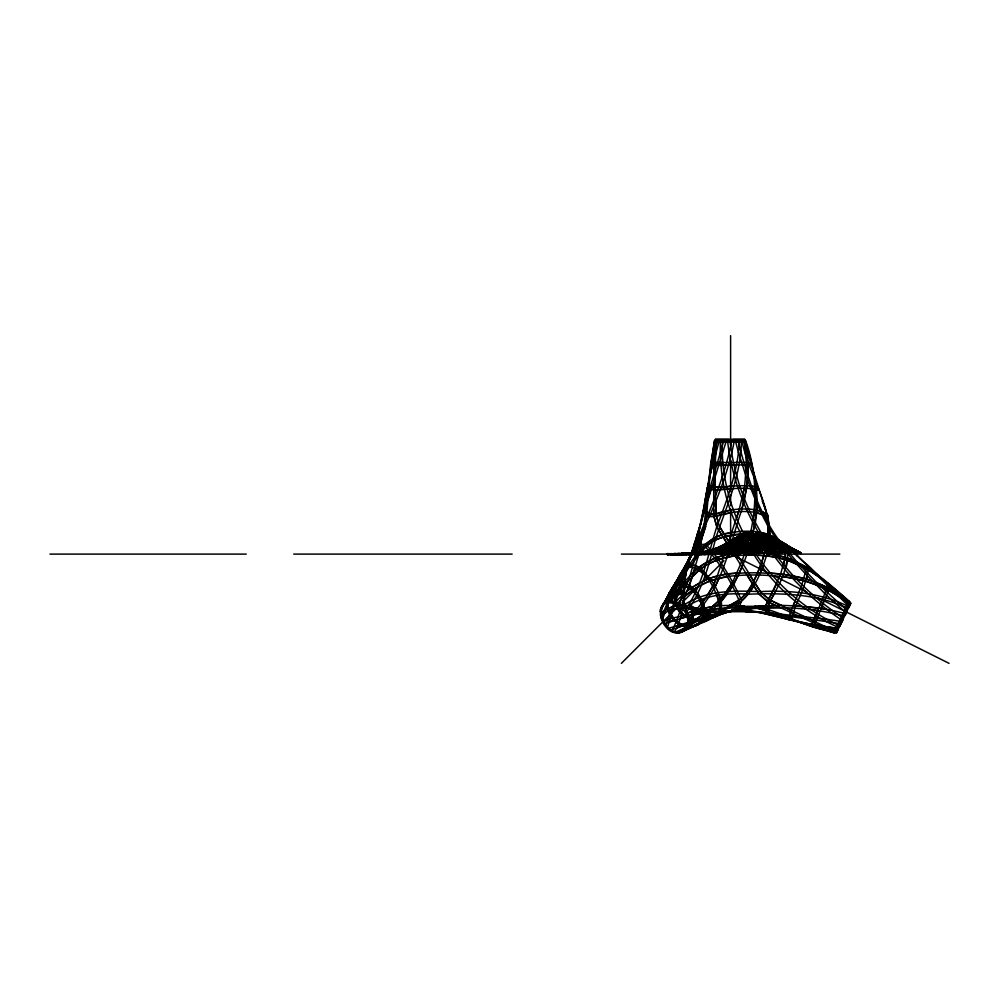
<?xml version="1.0" encoding="UTF-8"?>
<svg xmlns="http://www.w3.org/2000/svg" width="999" height="999" viewBox="0 0 999 999"><rect width="100%" height="100%" fill="white"/><g stroke="black" fill="none" stroke-linecap="round" stroke-linejoin="round"><path stroke-width="1.5" d="M755.344 493.731L755.344 489.36M681.518 586.288L682.13 596.228M700.686 552.522L702.634 551.623L705.644 551.935L708.291 550.412L708.353 551.498L708.291 550.799L708.791 551.798L709.04 551.098L708.753 550.374L706.38 551.923L703.521 551.648M768.081 535.202L767.17 515.172L743.518 440.347L741.907 440.996C749.725 478.996 778.883 515.209 766.645 555.094C761.413 572.265 754.407 589.885 740.546 601.947C726.635 608.478 713.398 616.321 699.712 623.276M756.992 504.545C753.034 552.31 733.878 604.37 687.774 626.298M747.751 475.724L748.139 465.609M684.178 584.415L683.016 595.816M754.894 509.353L755.344 499.55M675.137 583.254L701.61 538.961L705.669 526.323L711.063 463.311M708.079 499.438L708.241 496.665M708.403 493.881L708.741 488.336M746.116 469.33L746.378 465.01M746.465 463.711L744.617 486.638L739.16 509.815M676.71 553.633L673.738 554.545L670.804 553.671L669.392 554.545L668.393 553.671L667.682 554.545L667.232 553.671L667.045 554.545L667.095 553.671L670.928 554.545L674.225 553.671L677.422 554.52L680.706 553.608L684.003 554.408L687.312 553.434L690.609 554.145L693.818 553.071L697.027 553.646C687.262 553.434 677.509 554.932 667.769 553.671L667.694 554.545L667.894 553.671L668.331 554.545L669.28 553.671L670.229 554.545L671.34 553.671L672.901 554.545L674.787 553.671L679.27 554.482L683.291 553.596L687.162 554.37L690.958 553.384L695.366 553.958M667.257 600.474C665.771 610.751 672.115 621.228 681.455 625.499A25.025 20.567 56.4 0 0 696.253 625.499C720.291 609.677 675.923 561.863 667.357 599.025M668.706 608.978C662.3 594.355 679.183 574.038 692.944 588.074C702.272 596.803 711.775 616.133 697.652 624.862A27.085 22.215 55.9 0 1 682.592 624.875L679.27 623.001M691.87 610.352L692.22 606.306L691.408 612.837M746.877 486.014L747.377 480.132M682.841 606.068L684.028 596.59M710.676 463.973L703.908 526.935M674.3 594.43C675.174 584.14 678.571 571.54 688.748 566.92L692.369 566.87M675.361 590.546C676.623 581.006 680.169 569.617 689.51 565.234L694.78 565.172C709.053 573.901 724.637 594.517 720.267 612.05L716.783 615.971L710.888 618.406A44.306 37.75 70 0 1 702.222 619.742M675.024 593.294L675.861 586.401M732.766 550.536L732.979 548.851M788.735 619.567L790.584 612.175M791.27 620.229L795.142 607.38M791.508 618.955L793.144 612.562M766.757 614.173L765.396 606.618L780.406 574.775L785.064 558.141L785.988 544.268L786.038 548.513M788.948 618.406L792.731 606.618L801.36 586.425L807.317 565.172L806.717 567.832M700.786 544.917L701.698 538.473M785.064 558.141L786.038 551.211M768.78 545.666L769.967 537.462M711.051 463.424L714.585 440.397L712.649 452.472M684.265 583.066L686.725 569.118M703.571 509.827L698.713 533.129M707.367 487.35L703.196 510.839M705.431 499.263L712.125 465.484M756.505 611.95L812.749 624.687L837.025 628.284L836.725 630.119L824.712 627.884M682.442 575.899L681.206 583.329L685.014 573.676M710.664 464.073L712.662 452.41M681.543 583.541L685.202 567.794M698.438 532.767L703.209 510.776M703.558 509.877L711.65 463.573M684.24 582.917L686.85 569.18M690.009 618.481L686.026 626.398L679.095 633.116C689.347 629.745 694.642 618.106 694.317 607.867L694.367 611.163M753.571 517.607L754.582 512.125M808.84 569.193L809.29 566.858L803.708 587.487L795.079 607.542M682.729 607.442L680.381 618.244L676.835 627.772L674.5 631.83L671.965 631.231C680.294 613.611 684.927 594.505 692.507 576.473M667.419 553.671L671.415 554.545L675.237 553.646L675.336 554.52L685.888 553.421L690.059 554.395L693.943 553.421L690.047 554.383M696.053 554.333L693.793 553.458L691.733 554.345L686.513 553.508L685.239 554.395L684.178 553.533L683.391 554.408L678.371 553.646L673.913 554.545L669.492 553.671L682.192 554.507L686.088 553.346L689.547 554.108L689.71 553.221L692.981 553.758L696.54 552.709M753.059 531.718C762.112 501.461 754.345 470.154 745.154 440.959L745.566 440.384C761.275 484.24 756.231 532.067 736.338 573.676M746.753 487.475L741.77 509.39M727.921 544.393L725.461 544.979L723.563 548.651L722.389 548.588L721.241 550.124L719.492 549.987L717.757 551.46L713.511 551.061L712.012 552.497M687.449 566.458L701.385 521.728M698.301 556.081L701.635 538.274L698.189 531.406M742.694 495.417L744.305 488.099M709.839 475.724L719.255 440.909L717.557 440.434L711.625 463.711M699.238 551.898L700.474 546.316M785.439 567.507L787.025 560.551M699.662 623.301L682.117 631.83C704.445 611.513 653.658 585.064 661.425 619.33C674.088 649.45 703.308 622.502 680.719 604.108C649.837 587.999 659.952 640.222 683.666 631.168C695.779 624.812 707.642 618.031 719.692 611.563C732.329 603.733 746.952 597.827 752.884 582.917C765.321 558.129 774.849 527.797 762.2 501.173M783.466 565.034L784.752 559.502M764.41 554.008L766.57 544.692M709.889 552.26L707.042 553.184L702.447 552.709L705.943 551.398L708.94 551.56L705.694 551.423L702.871 552.847M741.42 510.776C748.126 488.149 750.311 464.073 744.992 440.909L744.168 440.434L746.465 463.573M701.36 521.815L710.002 488.049L723.913 440.384L726.298 440.959L707.904 500.262M829.857 586.763L830.281 585.089L828.92 589.472M681.206 605.469L678.908 604.233L689.947 576.098L698.626 545.666L699.812 539.972L697.439 533.916M695.878 556.455L699.874 540.172L698.563 536.825M702.796 616.545L702.06 619.343L699.45 622.989L696.253 625.499M701.098 522.752L694.392 545.716M692.969 617.507L693.706 614.735M704.095 617.32L704.882 614.385M743.406 552.597L744.854 551.123L744.605 547.002L742.057 541.97L738.373 538.174M698.301 556.093L689.235 586.338M694.717 542.844L681.743 583.678M718.581 612.562L719.655 608.678M711.201 488.349L694.355 543.956M806.168 580.232L807.442 575.799M734.764 552.984L735.701 553.409L736.45 551.972L737.861 552.21L738.86 550.624L738.873 546.478L734.302 539.448L733.578 538.936L733.94 540.209L731.218 540.621M674.874 603.471L667.594 627.085L665.584 625.474L678.096 591.87M737.212 552.222L738.598 548.788L738.236 546.64L736.325 542.632L732.854 539.448L733.84 545.491L731.817 547.939M720.591 610.826L721.39 608.129M684.989 573.751L687.986 563.673M693.818 572.04L695.129 567.607M675.549 586.038L677.31 580.232M683.304 573.101C686.038 562.674 691.633 552.984 699.962 546.041L704.907 546.316C719.38 562.574 731.418 581.193 739.397 601.498L737.612 606.88L730.756 610.764L723.413 613.386A68.706 57.88 -64.5 0 1 699.387 613.398L692.407 610.801L685.988 606.368L693.83 610.714L700.799 613.061A74.051 61.751 -60.7 0 0 724.537 613.074L731.805 610.739L739.735 606.618L741.458 600.174C732.429 579.944 720.953 560.464 705.719 544.268L699.45 544.542L689.31 558.116L685.626 566.421M741.408 510.839C729.607 544.467 724 582.654 698.963 609.627M687.587 564.972C703.209 523.851 723.626 484.14 731.805 440.347L734.302 440.996C726.448 481.381 709.178 518.881 690.671 555.094M736.825 517.27L738.686 511.313M739.135 509.877L717.17 576.373M684.303 571.753L691.633 552.572L689.66 557.579M763.96 555.407L757.442 573.314M685.601 567.657L674.1 602.247L671.565 602.072L683.865 569.243L690.072 557.317M698.701 533.166L690.871 555.556L680.706 576.373M700.823 536.613L702.147 532.467M703.883 527.035L699.899 539.472L680.257 574.363M687.649 565.034L691.046 554.445L695.878 553.458M701.56 539.06L705.644 526.436M707.504 611.8L707.941 610.776C705.257 621.603 694.517 627.172 684.615 630.119L686.063 628.284C696.003 626.161 707.567 621.853 710.551 611.051M703.558 551.523L703.284 552.385L702.722 551.71L703.009 552.672L703.184 551.923L705.556 552.897L706.68 551.985L708.241 552.784L709.814 551.81L707.03 551.585L704.108 552.959L708.241 550.636M678.358 593.868L680.781 586.45M828.945 589.398L813.686 626.785L814.11 625.499M667.794 619.667L669.767 613.736M767.519 600.699L765.334 607.13L766.108 610.714M811.163 626.086L823.176 597.902L828.283 583.391L826.71 588.161M713.049 554.22L713.698 553.159L715.059 553.808L716.233 552.634L717.594 553.171L718.643 551.885L719.917 552.31L720.754 550.911L722.514 551.111L723.026 549.637L723.913 549.837L723.638 548.426L722.752 549.088L719.767 546.84L717.519 549.25L714.472 549.15L711.887 550.711L714.322 550.749L716.283 548.975L718.805 548.788L720.691 546.815L723.276 546.391L725.049 544.293M728.134 552.647L729.17 553.096L729.969 551.71L730.868 551.997L731.405 550.474M721.902 551.223L722.414 549.762L723.913 549.837M709.677 550.961L709.427 551.648L708.753 550.374M683.129 574.063C674 580.806 670.741 592.295 666.982 602.459L664.872 603.421C669.642 592.994 673.975 579.87 685.514 575.237M679.682 587.562L680.706 584.802M685.751 566.296L694.38 545.741M675.249 602.16L678.383 593.806M769.38 602.31L767.831 606.368L769.342 614.622M669.755 594.88L672.502 587.849M760.152 573.201L762.961 566.296M667.17 603.246L661.188 617.807L662.337 619.867L667.482 605.282L675.411 587.762M738.798 573.95L742.095 566.308M793.206 605.544L795.341 600.586M838.136 629.532L836.325 633.104L850.911 603.021L848.7 607.829M713.536 584.677L715.958 579.145M821.428 608.678L822.552 606.106M846.465 606.568L839.035 622.115M703.234 605.282L688.136 619.867L687.724 617.807C700.561 606.468 710.976 592.444 717.157 576.411M795.654 606.218L797.19 602.697M816.695 613.036L817.894 610.364M678.908 604.233L680.644 600.349M814.622 617.694L815.609 615.484M726.66 550.849L725.736 550.624L725.074 552.072L726.373 550.536M714.697 587.849L719.143 577.909M692.594 618.893L688.573 626.498L681.405 632.392M680.282 574.325L668.868 594.293L660.239 611.975L660.127 610.064L675.162 583.216M736.3 573.751C727.497 596.94 707.13 612.287 687.137 625.474L686.538 627.085L695.204 621.578M690.297 556.743L675.374 587.849M753.496 581.605L756.78 574.7M848.526 602.135L848.913 601.323M733.491 585.089L738.249 575.224M846.503 606.48L848.925 601.311M667.719 602.122L680.681 576.411M772.764 591.758L776.785 583.541M842.969 614.06L844.779 610.414M839.61 626.698L843.293 619.368M768.731 610.764L767.769 606.88C773.263 593.656 782.205 581.768 785.451 567.457C788.935 567.557 787 530.806 788.186 552.297L794.467 551.535L801.21 552.934L790.034 551.523L781.68 552.385L778.671 551.635L775.024 552.534M845.304 615.134L847.052 611.625M696.503 552.809L695.704 553.521L695.691 552.609L698.014 553.009M835.651 628.808L833.79 632.429L840.983 618.306M664.298 603.296L668.905 594.23M683.89 569.155L686.563 563.96M721.016 549.025L718.568 550.586L715.584 550.362L712.811 551.76L715.659 550.274L718.631 550.474L721.016 549.025L728.246 548.451M735.701 553.409L737.861 552.21M664.685 601.56L669.467 592.694M669.53 592.907L672.152 588.074L678.246 584.015M691.096 554.445L676.947 553.671L672.339 554.545L669.043 553.671L668.331 554.545L667.832 553.671L667.657 554.545M686.775 563.536L693.144 552.135M668.806 594.08L671.415 589.472L673.601 587.687M673.189 586.65L678.159 578.533L680.968 575.923M729.17 553.096L730.594 551.685L733.416 551.96L738.398 547.814L739.198 542.757L737.474 537M665.821 601.623L660.626 608.216L668.019 597.24L674.824 592.569L672.577 593.906M675.336 554.52L675.848 553.646L676.61 554.52L677.609 553.646L678.883 554.52L682.829 553.546L695.741 553.933M667.744 553.671L668.006 554.545L668.481 553.671L670.866 554.545L674.462 553.646L674.687 554.52L675.199 553.646L675.961 554.52L676.985 553.646L678.259 554.52L681.892 553.521L685.789 554.308L689.572 553.284L693.556 553.97L697.314 552.822M768.268 599.425L772.015 593.044M719.917 552.31L721.365 550.824L722.514 551.111M694.268 551.311L695.729 548.863M697.19 546.416L699.375 542.732M707.579 594.892L712.886 586.151M690.871 555.082L688.486 559.765M675.461 553.633L674.912 554.52L671.078 553.671L667.344 554.545L667.095 553.671L672.339 554.545L675.486 553.633L677.959 554.507L679.745 553.671L682.392 554.545L678.983 553.671L676.485 554.545L674.2 553.671L672.29 554.545L670.279 553.671L673.201 554.545L676.186 553.633L686.325 554.208L689.535 553.134L692.969 553.771L696.178 552.584M661.813 606.193L664.834 601.286M725.274 553.396L721.091 552.872L716.995 554.02L712.762 553.359L713.985 552.06L715.509 552.497L716.595 551.136L718.668 551.336L719.58 549.862L721.415 549.887L723.001 548.139L725.299 547.827L726.985 545.791L729.357 545.217L726.523 545.829L724.375 547.864L721.44 548.151L719.23 549.912L716.046 549.962L713.348 551.436M718.081 551.423L718.993 549.962L721.415 549.887M747.102 592.145L752.846 582.991M674.337 586.338L662.587 605.469L690.134 565.958L705.481 546.865M769.892 600.961L774.862 593.156M723.638 548.426L719.842 546.503L717.944 548.501L715.197 548.676L713.049 550.449M695.691 552.647L692.482 553.821L689.035 553.171L688.885 554.108L688.823 553.209L689.023 554.045L690.359 553.134L691.146 554.02L692.032 553.171L695.841 554.133M738.061 537.325L732.879 542.42L730.544 543.106M671.066 589.697L679.17 579.158M723.726 553.021L722.539 552.534L721.49 553.758L720.254 553.146L719.118 554.233L717.919 553.508L716.208 554.495L717.332 553.508L718.518 554.233L719.655 553.146L720.878 553.771L721.927 552.559L723.726 553.021L724.612 551.673L725.711 552.01M723.101 553.059L724 551.71M750.199 591.358L754.058 585.551M701.997 603.246L705.194 598.451M726.098 591.87L731.842 583.266M698.076 552.484L697.502 553.334L696.34 552.534L696.728 553.571M727.347 548.001L726.211 549.7L724.512 549.7L722.789 551.286L720.691 551.123L718.556 552.559L716.146 552.235L713.723 553.521M732.317 541.371L733.803 539.198L736.163 538.586L737.637 536.55L740.022 536.176L741.583 534.39L739.622 536.376L737.237 536.738L735.764 538.786L733.391 539.373L731.905 541.545M674.313 586.376C690.646 565.859 702.584 534.378 732.816 532.43M729.145 591.358L732.629 586.351M741.633 538.061L743.631 535.901L742.12 538.011L739.51 538.698L737.961 540.921L735.726 541.62L734.053 543.856L731.705 544.505M685.439 554.27L688.923 553.221L689.51 554.158L690.109 553.296L691.021 554.17L694.967 553.234L696.778 554.083M740.271 536.788L741.695 534.79M742.145 534.665L740.709 536.65L738.498 537.2M707.754 616.72L703.209 621.378M698.788 552.36L702.409 547.402M721.241 550.124L725.087 547.04L724.612 544.767L726.81 546.74L728.783 545.429M680.968 573.214L685.064 567.707M733.653 540.946L739.335 536.001L742.082 535.452M660.626 608.216L667.469 599.7L673.363 595.791L667.507 599.675M720.779 598.801L723.438 595.342M698.101 556.455C712.125 532.292 744.779 530.906 769.13 536.788C785.714 541.333 795.903 555.644 808.691 565.983C822.015 578.983 835.514 591.82 849.375 604.233L848.039 605.469L797.439 556.081M731.768 541.033L733.328 538.998L735.863 538.573L737.512 536.725L740.109 536.6L741.995 535.077L739.747 536.838L737.137 536.962L735.489 538.811L732.954 539.223L731.38 541.258M739.76 535.864L734.028 540.834L731.468 541.558M742.569 535.389L743.955 536.613M735.039 538.036L733.391 540.122L733.016 539.273M731.518 542.507L733.466 540.896L736.263 541.033L740.546 537.212L742.869 536.7M680.369 574.325L684.552 569.08L688.96 566.858C706.618 568.181 717.27 592.132 720.004 607.542C714.685 624.625 689.223 624.075 675.499 632.392L677.522 633.116L685.039 629.77M727.759 553.896L728.746 552.647L729.794 553.096M745.179 537.924L743.456 540.072L741.295 540.709L735.102 545.704M713.398 552.559L717.22 549.512L719.542 549.388L721.328 547.464L724.2 546.965L725.898 544.842L728.333 544.243M720.754 602.16L727.409 593.868M712.874 551.81L714.31 550.799L716.246 551.51L719.268 549.038L720.279 549.25L719.667 546.753L720.054 547.39L722.24 545.429L725.099 544.954L727.122 542.969M717.594 553.171L719.243 551.835L720.541 552.235M711.713 551.436L713.973 551.748L719.268 549.038M745.142 535.551L746.665 533.691L749.05 533.666M699.238 570.192L684.465 584.527L670.004 602.072L668.169 602.247L682.317 583.978L690.172 575.749M745.654 535.514L747.19 533.666M748.426 532.817L746.715 534.49L744.08 534.74L742.394 536.763L740.084 537.287L734.04 542.407L731.368 543.081M720.891 549.974L722.564 548.189L724.849 547.902L726.56 545.854L728.92 545.304M717.769 613.511L715.359 616.395L709.652 618.955A41.259 35.127 69.6 0 1 690.659 618.955C683.054 616.895 677.022 610.639 675.162 602.996M727.609 546.241L724.837 544.118L724.949 545.204L724 544.53L723.875 547.165M751.872 534.964C756.48 535.089 760.189 536.625 764.809 537.3L767.157 538.736L763.224 538.136L759.777 536.176C756.093 537.125 753.346 533.416 749.774 535.427L746.802 534.565L745.142 532.929L749.238 538.099M747.177 537.437L748.888 535.476L750.711 535.289M742.07 535.177L739.61 535.389L737.537 537.512L735.426 537.837L733.766 539.947L734.64 543.169L733.453 547.589L728.046 551.46M743.843 534.565L745.341 532.892M752.16 549.812L750.499 552.484L748.651 552.709L749.887 552.372L751.523 549.762M717.519 549.088L715.571 550.711L713.099 550.561L715.147 550.799L717.207 549.125L720.092 548.975L722.202 547.052L724.962 546.59L726.947 544.455L724.063 544.705L722.065 546.578L719.193 546.815L717.02 548.663L714.085 548.751L711.738 550.461L714.572 550.337L716.882 548.551L719.692 548.264L721.815 546.266L724.862 545.641L726.81 543.481M724.55 545.741L726.473 543.618M744.292 534.44L745.803 532.779L749.562 536.263M720.192 612.175L716.67 616.058L710.913 618.393M741.046 598.763L745.079 594.343M719.542 549.388L721.778 547.365L724.2 546.965M717.207 549.125L719.879 548.988L721.952 547.077L724.687 546.628L726.648 544.517L729.32 543.881M751.061 534.403L740.284 535.814L738.336 537.487L735.689 537.812L733.903 539.747L731.28 540.297M726.785 542.981L724.837 545.079L722.027 545.629L719.854 547.639L716.695 548.064L714.285 549.887L711.313 549.962M733.578 539.972L735.689 537.812M750.336 537.624L760.089 534.577M726.485 543.144L722.527 546.903L719.617 547.002L717.344 548.751L714.322 548.763L711.837 550.437M731.668 541.333L733.403 539.472L743.081 536.7L740.459 538.161L737.649 537.974L735.739 539.572L733.403 539.472M682.854 629.745L686.051 626.361M748.651 593.681L740.808 601.798L734.34 604.944M735.439 541.67L737.724 540.259L745.729 539.597M731.543 544.592L733.803 543.194L736.787 543.431L739.297 542.27L747.776 542.27M715.059 553.808L716.832 552.597L718.206 553.134M713.311 553.271L714.585 552.01L718.468 551.635L723.463 552.809L725.549 551.336M714.497 554.333L725.936 553.334L725.524 554.408M737.724 540.259L743.618 539.148M747.914 532.829L746.216 534.527L744.08 534.74M621.378 663.336L679.857 604.857M682.067 602.659L697.514 587.212M704.133 580.594L723.988 560.726M726.198 558.528L730.606 554.108L730.606 547.864M739.297 542.27L745.579 541.67M690.159 575.761C708.353 553.933 738.823 550.437 765.396 553.296C799.55 555.943 825.686 580.107 849.575 602.247L850.261 602.072C825.823 581.043 799.312 558.291 765.671 555.769C739.897 553.146 710.389 555.993 692.307 576.785M684.44 584.565L688.361 580.681M694.268 571.703L697.339 568.668M726.835 543.156L719.767 547.502L716.807 547.802L714.335 549.6L713.86 548.838L714.073 549.787L713.823 549.138L714.71 550.624L714.822 550.012L716.058 550.836L717.344 549.787L719.305 550.412L721.041 549.325L723.376 549.974L727.497 547.065M712.574 552.435L714.06 550.998L718.231 551.411L719.979 549.925L721.778 550.024M711.962 552.297L715.746 550.761L719.917 550.836L723.426 549.088L721.103 550.774L718.219 550.561L715.409 551.985L712.162 551.573L715.409 551.985L718.169 550.499L720.903 550.736L723.176 549.113L725.911 548.975L727.896 547.052M733.803 543.194L739.585 541.995M719.692 548.264L722.115 546.178L724.862 545.641M721.44 548.151L724.625 547.864L726.81 545.804M731.53 540.821L734.29 540.496L736.3 538.811L739.123 538.761L741.72 537.112L731.83 540.584M747.402 539.26L739.872 543.993L736.725 544.48L733.978 546.59L730.219 546.89M719.58 547.727L721.753 545.741L727.372 545.129M737.499 575.724C714.51 575.948 692.906 586.688 677.422 603.421L675.312 602.459C690.858 584.665 713.323 573.526 737.087 573.176L728.521 573.95M708.328 552.584L706.206 553.471L704.12 552.647L702.372 553.583L700.686 552.772L702.772 551.81L706.206 552.21L709.128 550.811L712.374 551.098L715.147 548.951L719.18 550.836L720.529 549.999L722.714 550.624L725.124 549.388L719.792 550.674L714.909 548.576L714.909 549.4L711.825 549.525M711.925 550.961L713.81 549.987L716.907 550.124L719.442 548.588L722.377 548.651L724.874 546.952L727.759 547.04L716.271 551.123L712.524 550.986L709.178 552.435L705.282 552.047L701.698 553.321M708.815 553.633L708.378 554.545M716.907 550.124L719.567 548.451L722.577 548.476M694.842 621.74L715.084 616.883L726.098 611.388M711.887 606.942L719.892 599.962M705.144 612.774L707.392 610.826M705.744 552.572L709.165 551.985M748.888 535.476L747.714 537.474L745.691 537.962L739.934 542.919L737.549 543.568L735.526 545.729L732.567 546.216L735.202 544.792L747.277 544.405M727.597 543.656L720.291 547.589L717.307 547.814L714.772 549.55L711.65 549.587M712.137 551.51L712.974 550.799L714.235 551.81L715.521 551.036L717.319 551.885L719.118 550.961L721.453 551.648M685.227 596.303L693.181 589.635M711.513 551.648L714.947 551.161L719.268 552.672L721.74 551.71L724.587 552.497L727.397 551.61L730.519 552.497L732.579 551.985M731.892 542.232L733.828 540.621L736.625 540.759L738.81 539.46L741.745 539.959L744.317 539.023L747.439 539.91M715.971 606.118L719.555 603.146M710.152 552.11L708.616 553.371L706.78 552.822L705.169 553.958L703.383 553.271L701.773 554.295M710.539 554.457L711.725 553.471M701.972 620.991L695.878 625.686M712.562 550.561L714.722 548.801L717.482 548.651L719.53 546.728L722.277 546.378L724.163 544.368L726.872 543.943M732.729 546.928L735.639 547.764L745.366 542.557M704.045 615.784L707.617 612.911M712.374 609.078L710.002 610.988L727.522 611.688L736.525 610.913M730.731 543.156L732.841 541.47L735.726 541.396L738.011 539.984M722.764 613.511L725.624 611.8M671.103 554.545L671.977 553.671L675.861 554.507M728.983 543.818L726.985 545.392L724.2 545.429L722.127 547.127L719.205 547.215L716.92 548.938L713.885 548.926L711.388 550.574M730.444 543.406L732.554 541.745M721.603 548.176L719.33 549.949L711.388 551.136M713.973 551.748L716.233 550.287L725.274 551.248M733.678 546.515L736.375 544.418L739.472 543.918L741.907 541.758L744.667 541.271M714.572 550.337L717.145 548.501L719.967 548.201M745.316 534.602L747.926 535.402L750.823 534.59M730.843 543.98L732.816 548.951M708.815 553.196L707.417 554.258C702.172 552.272 712.824 555.456 705.868 553.533L704.557 554.457L701.66 552.772L700.386 553.583L701.448 554.545L704.894 552.834L706.867 553.708L708.915 552.809L705.506 552.41L708.99 552.922M701.448 554.545L703.196 553.633M711.975 551.236L716.945 548.001L719.854 547.639M737.649 537.974L735.364 538.049M755.744 552.922L752.135 552.922L748.513 551.498M744.005 534.403L745.841 533.016L748.463 533.603L750.961 532.767M740.284 535.814L742.669 536.113M732.092 543.706L739.447 541.733L747.439 542.507M702.634 553.633L703.983 554.47L705.331 553.496L706.842 554.258L708.229 553.221L709.789 553.896M743.618 534.59L745.841 533.016M712.225 550.337L714.547 548.601L717.469 548.488L719.617 546.615L722.477 546.366L724.462 544.467L727.247 544.193M738.461 539.735L741.395 540.222L744.317 539.023M750.898 541.82L758.403 538.224L767.382 537.1L775.674 539.56L779.183 542.307L774.924 541.321L771.365 538.798M748.064 542.107L745.354 544.118L742.145 544.467L739.16 546.49L735.539 546.765L732.192 548.688M733.828 542.644L737.037 542.782L739.447 541.733M751.373 541.97L753.92 540.084L756.455 540.009L760.002 541.683L763.973 541.845M697.577 624.899L700.961 622.389M747.589 542.919L732.392 548.801M728.908 544.368L721.403 547.839L718.368 547.964L715.808 549.625L712.649 549.625M728.646 544.605L721.203 547.989L718.194 548.089L715.634 549.725L712.512 549.7M727.26 553.958L731.505 551.935L730.868 551.997M704.22 544.917L713.174 538.473M760.614 534.765L752.072 537.025M705.868 553.271L707.742 551.947L710.002 552.235L707.267 553.121L701.173 552.197M711.488 551.923L713.486 550.499M726.023 551.386L723.925 552.859L717.744 552.26L713.935 553.546L717.869 552.31L721.728 552.659L725.374 551.223L729.058 551.373L731.318 550.312M745.729 537.574C748.963 535.314 751.847 538.648 755.281 537.437L764.897 540.734M712.299 551.947L713.748 550.936L720.541 552.035M712.312 551.061L716.158 551.198L727.959 547.177M694.992 553.196L693.781 554.033L690.996 553.096L690.434 553.958L689.934 553.109L689.672 553.995L685.963 553.346L682.305 554.37L678.721 553.583L674.625 554.545M695.404 619.667L702.784 614.585M729.195 545.167L727.222 546.478L724.65 546.241L722.627 547.739L719.817 547.639L719.243 546.765L719.68 549.45L718.756 549.163M738.96 537.874L744.23 544.343L745.504 551.123L741.957 552.172L727.871 552.459M706.405 545.666L712.549 541.595M731.43 543.693L732.692 545.179L733.453 548.826M722.377 548.651L724.65 547.165L727.484 547.277M701.011 553.521L702.272 552.709L707.417 553.646L709.839 552.709L707.23 552.272L704.657 553.483L701.897 552.922L699.188 554.02M709.315 550.262L706.88 551.835L704.033 551.573L701.56 552.984L705.269 553.683L708.84 552.497L704.944 552.11L701.31 553.384M698.363 567.657L714.672 558.166M729.957 549.85L732.791 548.026L736.038 547.789L745.841 542.644M720.791 549.188L723.426 549.462L725.636 548.051M741.645 535.302L744.405 535.639L747.115 534.365L750.062 535.239M759.64 535.014L752.01 538.124M730.207 549.925L735.514 547.052L738.636 547.752L741.558 546.952L744.879 547.889M700.237 569.243L704.994 566.258M731.83 544.33L734.09 542.919M701.86 553.933L703.733 552.772M702.06 622.19L698.001 624.687L692.27 626.51M696.778 553.658L693.581 553.084L690.359 554.158L687.087 553.446L683.766 554.408L680.481 553.608L677.197 554.52L674 553.671L672.577 554.545L668.518 553.671L671.728 554.545L675.574 553.671L683.591 554.457L686.188 553.483L688.985 554.208L691.683 553.121L694.617 553.721L697.339 552.472M708.578 552.085L707.28 552.884L706.018 551.91M709.228 551.91L707.629 552.884L706.056 552.085L704.919 552.996L703.82 552.135L703.196 552.947L700.049 552.422M711.45 550.861L714.035 549.313L717.107 549.438L719.417 547.852L722.215 547.976L724.238 546.49L727.01 546.49L727.497 547.852M748.151 547.964L750.112 546.79M751.897 545.029L754.907 543.244L757.829 543.219L760.651 541.62L763.236 541.858L765.933 540.571L775.599 540.634L777.334 541.808M691.258 587.912L699.787 582.867M668.219 554.545L679.133 553.608L680.406 554.52L681.88 553.646L684.003 554.545L686.388 553.671L688.923 554.545L691.645 553.671M752.309 545.217L755.344 543.444L758.291 543.431L761.113 541.845L763.711 542.082L766.408 540.809M748.551 548.126L750.536 546.965M708.753 550.299L706.131 551.835L703.059 551.535L700.349 552.934M667.607 553.671L671.403 554.545L674.949 553.633L678.92 554.457L680.394 553.633L683.054 554.47L685.651 553.496L688.448 554.233L691.158 553.146L694.093 553.758L696.827 552.522M665.521 609.727L672.389 606.743L680.144 605.456M694.355 588.96L697.864 586.937M678.259 554.52L679.795 553.646L681.63 554.52L689.198 553.421L692.569 554.133M690.334 553.508L688.811 554.37L687.449 553.483L686.263 554.358L682.367 553.508L678.671 554.47L674.462 553.646L674.387 554.52L674.562 553.646L676.161 554.545L677.884 553.671L679.745 554.545L681.805 553.671L687.312 554.52L689.485 553.646M682.567 607.592L668.568 610.789L660.489 615.871L660.564 613.324L664.235 610.464L672.402 606.743M689.735 553.533L688.199 554.395L686.825 553.508L685.626 554.37L681.355 553.671L679.12 554.545L674 553.671M728.146 547.015L726.161 548.126L723.788 547.639L722.065 548.863L719.892 548.439L717.819 549.837L714.285 548.776L714.285 549.612L711.263 549.687M727.709 547.24L725.699 548.351L723.326 547.864L721.578 549.088L719.467 548.651L717.457 550.012L711.55 549.925M686.226 567.07L689.722 565.172M702.022 554.545L700.923 553.671L703.621 552.435L706.668 552.884L709.065 551.585M739.61 535.389L741.695 535.377M706.305 552.909L708.703 551.623M713.311 553.496L715.709 552.222L718.094 552.559L720.179 551.136L722.277 551.311L727.884 548.014M691.758 553.646L690.072 554.545L688.411 553.671L690.634 554.545M694.155 554.482L698.189 552.584M708.691 550.499L705.893 551.972L702.634 551.623M693.593 554.482L695.404 553.546M712.025 550.886L713.898 549.9L717.032 549.999M729.282 605.469L738.698 600.574M691.932 626.648L700.711 622.102M723.551 551.548L726.71 549.925M745.067 548.114L741.795 549.762L735.938 550.761M723.701 551.61L726.91 549.987M731.867 545.591L734.09 544.48L736.962 545.129L739.547 544.293L747.864 545.541M731.455 545.841L733.703 544.73L736.588 545.379L739.185 544.53L747.527 545.766M708.553 564.01L717.107 559.765M732.829 545.966L735.202 544.792M745.441 548.264L742.12 549.9L736.201 550.874M703.508 581.031L707.242 579.183M695.828 553.246C694.105 555.856 687.624 552.147 693.693 554.345L686.525 553.596L682.192 554.507M681.355 553.671L688.473 554.545L691.246 553.671M701.36 584.914L709.827 580.806M711.8 552.584L713.761 551.635L716.133 552.472L717.195 551.061L718.668 551.336M732.18 549.687L728.833 551.298L725.174 551.161L719.155 553.896L716.208 553.371L718.756 553.833L723.85 551.923L726.81 553.034M708.691 550.936L705.769 552.322L702.309 551.91M748.775 532.754L746.428 533.853L743.581 533.778L746.141 534.028L748.551 532.904L751.348 533.753M725.948 548.801L723.838 549.787L721.54 549.138L719.817 550.224L717.894 549.612L716.608 550.674L714.447 548.926L714.697 549.575L714.472 548.626L714.909 549.4L717.507 547.702L720.529 547.452L722.814 545.604L725.724 545.267M715.084 616.883L719.355 614.897M685.364 554.545L692.257 553.384L695.167 554.083M692.032 554.395L693.905 553.533L695.966 554.408M704.47 551.947L706.518 550.998L709.814 551.173M693.019 626.361L721.078 614.098L739.847 607.667M704.345 551.985L706.393 551.048L709.677 551.236M691.458 554.408L693.356 553.546L695.441 554.42M710.264 551.048L707.205 552.422L703.596 551.997L700.249 553.259M764.784 538.299L766.97 537.325L768.468 538.149M768.481 541.633L770.866 540.559L778.321 541.033M744.742 535.427L747.115 534.365M681.306 631.43L692.944 626.398M705.706 552.06L709.977 551.298L705.619 552.097M709.927 551.148L706.817 552.509L703.184 552.072L700.948 552.909M701.236 553.596L703.945 552.422L706.668 552.884M714.148 552.947L716.295 552.022L718.843 552.772L721.34 551.823L724.213 552.609L727.047 551.723M700.549 553.359L703.234 554.008L706.181 552.897L708.853 553.421M708.853 552.509L706.743 553.409L704.682 552.584L702.959 553.521L701.298 552.709M709.615 551.373L706.455 552.697L702.971 552.31M709.565 551.436L706.43 552.747L703.009 552.26M712.15 552.235L715.858 550.686L719.942 550.761L723.363 549.013L727.347 548.938M676.573 553.671L681.318 554.545L683.528 553.646L686.425 554.47L688.748 553.508L691.258 554.245L693.681 553.171L696.328 553.783C689.922 554.82 683.516 553.146 677.047 554.545L674.787 553.671L670.928 554.545M685.876 554.47L688.211 553.508L690.721 554.27M681.892 554.545L684.078 553.646L685.926 554.545L687.861 553.646L694.23 554.283M696.465 552.497L693.493 553.708L690.309 553.096L687.349 554.195L684.29 553.458L681.418 554.445L677.996 553.633L675.287 554.545M689.997 553.646L683.491 554.545L681.256 553.671L679.183 554.545L681.618 553.671L686.85 554.457L691.583 553.483M748.913 550.549L751.26 549.575M712.324 552.922L717.569 550.649L724.837 551.398M729.52 550.586L733.591 548.926L737.861 548.938L741.52 547.14L745.291 547.015M746.852 548.638L725.886 552.147L712.275 552.659L718.943 551.86L721.927 550.299L725.249 550.337L722.127 550.337L719.093 551.898L715.721 551.635L712.399 552.971M715.996 537.337L723.039 534.502M680.207 618.393L686.263 616.883L664.273 623.763L663.324 621.316L672.802 618.019L684.29 615.546M709.527 618.893L719.842 614.722M689.335 554.12L698.139 552.722M698.289 554.383L700.861 553.371L703.234 554.008M733.278 547.827L735.826 546.815L738.923 547.514L741.832 546.715L750.773 547.939M663.324 621.316L667.944 619.505M686.213 553.671L688.398 554.507L691.071 553.583M674.974 553.646L671.64 554.545L675.524 553.671L677.996 554.545L680.444 553.646L682.23 554.507L684.228 553.633L691.183 554.507L693.231 553.483L695.516 554.358M700.848 554.033L703.084 553.171L705.544 554.083L708.066 553.321M685.951 554.52L688.249 553.633L691.183 554.507L689.16 553.508L684.615 554.408L683.541 553.546L682.742 554.42L682.155 553.546L681.83 554.408L681.693 553.521L681.78 554.383L682.017 553.496L682.442 554.358L682.991 553.483L683.728 554.358L684.59 553.483L685.626 554.37L696.278 553.758M682.417 576.56L684.627 575.724M693.393 554.345L696.378 553.346M730.993 551.086L727.222 552.484L720.679 552.709L717.981 551.748L715.609 552.584L713.224 551.748M768.668 541.346L771.228 540.397L773.176 541.221M731.206 551.173C725.212 553.446 718.805 552.435 712.637 553.696L715.259 552.909L719.33 553.421L723.264 552.147L725.386 552.784M745.304 550.362L741.495 551.735L737.599 551.423L734.927 552.272M774.35 544.018L769.405 544.73M766.283 549.313C760.426 551.51 754.17 550.437 748.226 552.335M683.066 625.699L670.479 630.119L668.731 628.284L687.287 622.627M677.047 554.545L679.507 553.671M704.732 617.844L726.598 611.788M765.534 549.999L748.488 552.509M695.841 620.991L676.673 627.884M724.912 550.424L720.579 551.935L715.796 551.623L711.3 553.009M769.08 549.587L772.302 548.463L779.819 548.426L782.492 547.552M715.009 539.972L724.138 536.788L742.632 533.916M692.307 554.145L695.641 553.071M700.599 554.383L703.134 553.496L705.856 554.358M769.517 549.887L782.979 547.877M680.881 554.457L683.753 553.483L686.825 554.22L689.785 553.134L690.159 554.12L692.707 553.246L694.068 554.095L695.566 553.196L693.219 552.859L689.735 553.995M683.828 554.507L686.525 553.596L688.398 554.507M677.597 554.545L681.618 553.671L684.09 554.507L686.788 553.583L689.622 554.37L692.532 553.384L695.466 554.083M702.035 553.621L704.345 552.834M702.035 553.596L704.345 552.797M707.929 551.935L702.347 554.283L700.624 553.521M715.259 514.173L731.48 509.952A67.994 40.497 -25.3 0 1 755.781 509.952C768.706 512.849 775.286 520.317 755.881 512.475A71.703 44.693 -27.4 0 0 731.967 512.475L715.384 516.371L709.053 516.508L703.096 511.613L703.933 512.475M745.279 610.901L745.766 611.688L742.307 607.667C723.763 607.142 704.832 608.928 687.462 615.871L686.862 613.324L695.292 610.476M750.686 532.892L748.151 533.753L745.491 533.191M686.862 613.324C705.194 606.505 725.249 603.771 744.655 606.505L748.388 611.825M696.028 553.446L692.569 552.934L689.123 554.058L685.551 553.384L681.955 554.383L678.508 553.596L675.824 554.545L673.164 553.671M708.791 552.459L705.219 553.658L701.498 553.059M767.894 537.337L758.903 538.411L756.455 540.009L750.699 539.71M759.452 550.112L763.323 548.813L765.684 549.113M668.593 610.776L670.829 610.027M707.692 551.997L703.733 553.321L700.861 552.971M731.83 610.352C763.124 597.34 793.493 624.2 823.95 629.77M700.399 618.443L705.656 616.72M685.626 553.671L689.772 554.52L696.103 552.772M719.817 614.735L730.731 611.151A60.939 52.772 -88.7 0 1 750.261 607.529M728.571 549.587L731.056 548.776C724.437 549.487 718.231 552.235 711.475 551.735M703.658 509.053L709.652 514.173L714.535 514.31L723.226 511.488M733.004 549.637L735.751 548.751L756.006 550.886C763.673 553.758 769.592 553.871 756.218 550.699L753.708 550.824M669.293 621.74L674.325 620.104M735.451 610.913L744.967 609.59L750.711 607.742M732.654 549.837L735.414 548.938L738.611 549.8M767.232 549.537L769.592 548.776C794.143 558.266 757.367 545.254 753.945 545.392L750.436 545.741M683.266 553.596L674.375 554.545L678.271 553.671M744.967 609.59L754.557 606.505L780.768 605.332L794.068 605.844L819.854 608.204L832.267 610.464L844.392 613.324L843.88 615.871C805.881 606.156 766.058 605.481 727.584 611.688M689.472 553.421L686.35 554.395L683.016 553.596L679.982 554.52L677.372 553.671M689.922 621.778L695.267 620.117M679.332 554.457L682.479 553.483L685.814 554.233L689.397 553.196L693.094 553.858L695.953 552.547L698.126 552.884M737.062 539.373L730.968 543.019M714.235 553.995L717.107 553.109L725.424 553.808M755.669 549.999L751.373 551.323L746.69 550.911M696.465 553.159L686.251 554.283L685.227 553.458L684.377 554.333L683.641 553.458L682.429 554.358L682.342 553.496L678.92 554.457M708.291 553.508L700.124 554.408L704.283 553.596L708.541 554.37M692.419 554.02L696.016 552.909L692.382 554.033L681.093 553.583L677.272 554.507L673.426 553.671L669.655 554.545M708.553 553.259L706.043 554.033L703.608 553.121L701.398 553.983L703.171 552.797L705.306 553.309L707.192 551.985L709.465 552.297M713.835 554.045L722.914 553.221L726.161 554.195M776.073 544.455L778.658 543.668L786.837 545.217L795.104 550.037L796.915 552.497C794.155 549.8 785.152 546.366 780.331 543.244M788.661 552.622L794.992 551.873L796.141 552.709L800.349 552.647L800.773 553.696L799.849 552.31L798.576 552.947L797.864 552.022L787.774 552.597M711.65 554.333L720.978 553.546L710.764 554.345M788.461 548.676L790.509 548.076L791.795 549.2L793.893 549.013L795.054 550.449L797.364 550.774L799.387 553.046L797.864 551.036L795.554 550.724L794.417 549.313L792.307 549.487L791.021 548.364L788.748 548.838M709.802 552.834L703.109 554.507L700.174 553.871M708.478 578.571L717.657 575.948M694.53 554.545L696.565 553.958M725.087 552.609L716.395 553.521L713.686 552.722M678.408 554.47L681.83 553.508M702.747 554.52L705.831 553.646M678.458 625.436L680.993 624.712M701.535 554.145L705.381 553.059L709.215 553.633L705.444 553.084L701.573 554.158M715.996 516.146L721.303 514.66M694.168 554.545L696.241 553.97M709.989 552.996L706.031 554.108L701.997 553.409M711.3 580.394L727.884 576.548M746.041 537.35L748.813 536.575M710.077 553.021L706.106 554.12L702.06 553.434M694.867 621.74L687.549 623.763L688.024 621.316L716.945 615.571L728.708 611.4L712.961 616.208M683.403 554.345L687.087 553.321L690.784 553.983L694.317 552.859L690.696 553.995L686.088 553.346L682.617 554.408L679.133 553.608L681.343 554.545L695.629 553.483M732.13 544.467L738.423 540.871L739.51 538.698M745.341 551.011L731.805 552.734M744.255 551.885L731.655 553.596L727.372 552.984M687 553.334L683.304 554.345L679.632 553.583L674.987 554.507L674.562 553.646L673.214 554.545L671.977 553.671M715.958 557.517L725.349 554.969M707.329 616.92L716.595 614.397M787.087 547.889L779.632 548.626L777.06 547.952L773.85 548.951L770.778 548.401M738.81 539.41L736.3 540.084L734.452 542.345L731.73 543.031M684.964 554.345L688.698 553.346L695.754 554.482M741.683 552.784L744.48 552.035M786.163 551.598L783.179 552.385L780.719 551.748L770.828 552.884L767.519 552.335M718.406 559.415L723.601 558.041M786.65 551.923L771.24 553.171L767.919 552.584M698.114 609.727L702.359 608.591M672.215 553.671L668.831 554.545M687.15 554.37L690.946 553.396L694.73 554.095L690.958 553.384L687.012 554.32M785.326 551.835L782.105 552.672L779.058 551.935C772.876 553.371 766.608 551.923 760.376 553.046M750.112 533.116L751.111 532.854M671.066 553.671L674.862 554.52L678.508 553.596M762.399 535.626L764.572 535.077L766.233 536.438L768.518 536.463M674.675 554.52L678.333 553.596M735.639 547.764L738.398 547.077L747.015 548.688M705.594 616.733L725.187 611.95A145.355 114.111 47 0 1 756.53 611.925M674.824 554.52L679.532 553.583M709.615 552.897L705.968 553.796L700.936 553.159M733.303 551.848L730.182 552.609L728.096 552.022M681.168 553.583L677.347 554.507L673.513 553.671M679.445 554.507L675.574 553.671L679.42 554.507L683.316 553.583M748.563 539.597L743.356 539.435M726.036 553.396L711.675 553.846M697.165 553.171C694.442 553.933 665.359 555.469 685.664 553.671M767.344 552.784L771.428 551.823M726.535 552.172L721.44 553.359L716.133 552.734L712.312 553.571M696.877 553.196L692.27 554.27L687.537 553.521L682.966 554.482M766.208 552.634L759.814 552.647M760.139 552.784L765.946 552.559M728.308 553.558L731.53 552.822L733.79 553.546L728.146 554.482M726.535 552.31L721.403 553.471L716.046 552.822L712.2 553.646L716.408 554.295L721.815 553.346M684.203 615.571L687.175 614.897M745.966 609.889L755.194 607.804M743.556 538.736L741.083 539.285L734.19 544.343L731.206 544.905M727.597 553.896L729.457 553.471M680.394 554.482C685.789 553.496 691.158 553.783 696.578 553.683M747.002 544.667L734.889 545.054M706.755 553.958L704.033 554.545L708.94 554.507M697.314 553.908L694.505 554.52L690.321 553.671M744.043 538.748L741.558 539.285L734.565 544.355L731.518 544.93M697.377 553.908C696.665 554.32 660.814 554.433 691.033 553.633M699.962 554.507L706.88 552.297L709.44 552.734M673.064 609.278L677.434 608.316M673.788 606.443L678.958 605.581M713.673 554.208L725.249 553.546L713.686 554.22M724.425 534.203L732.729 532.442M700.848 554.22L705.818 553.159L709.74 553.683L705.806 554.37L700.649 553.546M727.197 543.931L724.625 544.467L722.851 546.553L720.242 546.952L718.343 548.913L715.784 549.075L713.81 550.836L711.388 550.761M738.423 554.083L741.383 553.471M691.42 554.545L694.268 553.958L691.483 554.545M700.636 554.258L705.656 553.221L709.602 553.746M729.57 554.27L734.015 553.359M751.348 552.947L753.845 552.435M686.5 554.47L691.246 553.496L696.428 554.208L693.843 553.608M729.695 554.345L734.178 553.434L737.125 553.946M733.99 549.737L736.875 549.163L745.629 551.023M720.354 575.412L725.749 574.338M686.176 554.545L690.746 553.646L695.504 554.495M682.117 553.633L677.447 554.545L672.789 553.671M738.348 553.758L743.618 552.734M777.784 540.746L770.341 540.284M724.512 511.251L731.43 509.952M727.434 554.008L732.841 552.996L738.423 553.933L741.071 553.446M703.808 610.776L707.904 610.027M700.936 613.523L693.368 614.897L709.665 612.05L718.581 611.8L709.952 610.901M723.963 513.911L732.017 512.475M739.335 536.001L741.645 535.589M728.333 546.328L729.008 546.203M709.59 553.721L705.644 554.42L700.436 553.583M727.434 554.145L732.866 553.171M742.394 553.121L734.415 552.197M703.82 608.204L712.312 606.743M749.45 543.306L751.822 542.907L758.453 539.01L760.339 539.01M735.227 553.821L738.673 553.234L734.914 553.908M726.186 557.342L735.689 555.769M727.26 543.718L724.575 544.155L722.702 546.191L717.045 547.714L714.56 549.525L711.475 549.637M749.937 543.456L752.322 543.056L758.99 539.223L760.876 539.235M750.561 537.387L753.795 536.875L763.199 539.485M749.737 542.657L759.165 543.468L765.596 545.379M749.974 542.395L759.352 543.231L765.746 545.154M747.015 545.267L735.564 549.625L733.316 549.675M745.454 536.638L747.702 536.313L750.112 534.527L748.214 536.351L745.966 536.663M747.464 545.404L735.876 549.725L732.454 549.775M751.485 537.999L759.09 534.815L760.626 535.389M746.915 539.173L749.387 538.836M678.296 591.57L683.865 591.633L678.309 591.558M699.125 612.949L707.966 611.7L694.505 613.536M763.998 535.689L766.008 535.414M769.68 538.386L772.027 538.061L775.599 540.496M749.2 531.93L749.824 531.843M681.231 593.768L675.736 594.817L683.378 594.043M725.137 486.925L731.992 486.126M726.635 489.323L730.943 488.848M711.987 609.278L719.205 608.478M709.69 551.86L706.693 551.623M749.3 542.994L758.641 544.355L762.337 546.253L766.395 546.815M750.686 545.504L754.17 545.142L757.766 546.59L761.638 546.615L765.384 548.439M749.612 542.757L758.94 544.155L762.624 546.066L766.683 546.64M751.098 546.203L763.586 542.407M751.535 546.378L764.11 542.657M740.034 552.247L728.458 551.036M757.567 535.289L752.085 534.777M779.22 541.371L776.822 541.545L775.099 540.372M735.114 553.296L745.154 552.572M755.631 532.991L757.254 532.792M753.159 548.276L763.248 549.775L765.783 551.048M752.946 548.501L765.971 550.274M720.903 487.212L723.726 487.025M720.004 549.3L717.732 549.438L713.823 552.547L711.325 552.172M746.79 534.59L750.074 536.75M719.118 489.81L725.199 489.473M729.17 549.8L730.719 549.725M723.176 549.113L725.911 548.975M754.944 606.381L766.733 605.794M771.99 538.873L774.088 538.773L775.536 540.584L777.697 540.983L779.183 543.231L781.355 544.043L782.816 546.615L784.927 547.714M767.457 538.011L764.01 535.814L768.044 536.376L771.353 538.748L773.551 538.536L774.987 540.359L777.147 540.771L778.621 543.031L780.806 543.856L782.254 546.441L784.352 547.552L785.664 550.337M723.401 465.359L726.048 465.272M745.629 547.19L741.782 547.315L738.086 549.1C730.843 549.8 723.738 550.636 716.832 553.446L714.148 552.659M768.144 605.744L775.174 605.519M751.548 536.925L753.77 536.85M709.577 612.05L718.518 611.8M713.985 514.21L710.152 514.31L706.705 511.488M730.831 548.713L715.883 552.085L711.313 551.798M732.354 462.587L711.076 462.4L722.402 462.874M732.592 465.147L710.639 464.985L714.248 465.234M748.151 549.138L751.698 549.088M743.281 533.753L745.491 533.728M767.831 607.692L780.506 607.592M759.402 607.767L766.42 607.704M714.597 441.958L742.906 441.958M744.867 441.945L745.679 441.945L740.571 441.958M743.718 533.616L745.941 533.603M678.671 585.114L681.368 585.089M715.846 441.958L723.676 441.945M746.665 533.691L748.526 533.678M733.004 439.385L745.042 439.398L715.059 439.385L728.945 439.398M712.1 550.299L714.834 550.299M743.855 606.331L755.594 606.306M746.465 611.7L767.344 612.936M714.597 487.3L718.269 487.3M715.209 489.81L717.819 489.81M744.168 533.916L750.299 533.916M746.578 552.572L753.683 552.584M49.95 554.108L246.229 554.108M293.718 554.108L512.162 554.108M621.378 554.108L696.278 554.108M699.4 554.108L732.167 554.108M768.056 554.108L785.214 554.108M788.336 554.108L839.822 554.108M745.541 555.082L755.331 555.082M717.719 465.397L722.065 465.397M709.49 611.7L756.693 611.7L778.833 613.935M746.765 551.51L750.386 551.523M746.44 551.71L752.821 552.684M679.657 583.391L684.065 583.428M753.159 548.901L766.595 546.016M691.046 565.184L693.693 565.222M728.733 607.592L737.986 607.704M752.447 549.1L755.631 549.138L764.635 546.178L767.07 546.291M683.753 607.604L687.312 607.654M757.517 534.552L759.939 534.715M779.345 542.332L775.112 541.296L768.044 536.376L765.721 536.238L764.048 534.877M714.66 516.508L708.553 516.371L705.806 513.936M748.176 548.114L752.097 548.201L762.399 545.242L765.409 545.541M683.791 607.617L687.399 607.704M748.413 548.326L752.372 548.426L762.786 545.491L765.821 545.791M747.627 611.8L757.654 612.05M747.477 465.147L751.91 465.397L750.212 465.234M749.7 462.687L751.273 462.874L747.115 462.587A27.385 3.559 -4.3 0 0 732.304 462.624M708.766 551.273L700.474 552.385M709.964 552.022L709.04 551.098L705.794 551.011L702.784 552.459L700.536 552.247M708.541 551.323L700.274 552.41M764.11 541.633L750.923 539.46M744.392 549.925C733.566 550.312 722.989 552.959 712.112 552.734M708.865 551.186L700.374 552.272M722.377 551.498L720.029 551.386L716.583 552.809L712.974 552.447M733.853 605.531L744.492 606.381L747.889 610.913M722.527 551.548L720.167 551.436L716.683 552.859L712.899 552.41M744.043 552.797L744.68 552.834L744.043 552.647M758.266 555.269L764.123 555.656M755.107 552.584L764.01 553.196M769.63 575.724C798.426 576.323 826.51 586.151 849.537 603.421L849.55 602.459L836.488 593.319M795.529 605.943L801.348 606.343M780.007 573.95L769.517 573.176C789.784 573.95 809.852 578.621 827.971 587.849M803.184 616.645L778.721 613.923M746.515 550.686L751.136 551.086L755.394 549.75L759.764 550.374L763.648 549.088L766.033 549.388M689.722 606.143L699.962 609.577M713.91 489.81L707.105 488.349M710.102 552.897L699.55 553.471M709.939 552.947L699.275 553.508M713.386 487.187L707.542 485.764M705.569 551.735L708.154 551.997M689.884 606.243L700.049 609.59M729.357 552.185L733.428 552.597M701.061 552.222L703.321 552.459M727.846 552.31L733.603 552.697M705.044 551.798L707.642 552.06M767.057 551.685L771.328 552.135L768.343 552.035M764.585 543.056L751.298 540.059M703.596 552.534L702.921 551.635L702.21 552.584L702.072 551.823L705.431 552.085M681.318 605.332L684.315 605.669M727.634 553.259L729.919 553.508L732.055 551.997L733.965 552.022L739.035 547.752L739.834 542.582L737.587 536.488L738.149 537.25M803.159 616.633L828.171 619.517M751.835 533.928L760.451 534.902M764.872 542.894L750.486 539.398M807.167 606.743L819.929 608.216M767.07 540.621L753.583 537.087M701.186 552.934L705.756 553.933L707.354 552.784L709.19 553.334M813.798 610.102L818.006 610.601M764.372 540.109L767.145 540.447M704.42 610.227L707.217 610.576M741.433 537.387L744.417 537.762M701.198 553.109L706.193 553.733M781.368 543.206L783.865 543.531L785.614 545.579L788.236 546.341L790.072 548.776L792.731 549.875L794.555 552.547L787.761 546.128L785.139 545.354L783.378 543.294L780.581 542.682M725.386 553.471L712.699 553.334M827.696 621.74L757.554 612.05M780.881 542.957L783.378 543.294L786.775 546.153M740.284 553.159L727.484 553.059M712.112 551.386L714.422 551.698M764.31 538.411C771.927 540.971 779.582 544.068 786.375 548.538M762.262 535.389L764.46 536.713L768.543 537.275M726.023 553.946L712.387 553.608M756.318 489.473L758.641 489.81L751.298 488.686A47.64 12.737 -9.2 0 0 732.342 488.686L714.06 489.81L708.154 488.686M763.948 535.801L767.906 536.363M695.454 553.209L693.106 552.872L689.597 554.008L689.485 553.159L689.547 554.058M755.044 552.609L757.429 552.959M692.732 552.922L696.191 553.421M824.937 626.51L837.025 628.284M828.134 619.505L840.484 621.316L839.997 623.763L827.659 621.74M769.143 544.093L780.394 547.927L784.227 550.574M762.899 535.589L765.009 535.901L766.67 538.061M769.23 543.893L780.431 547.739L784.24 550.387M769.892 545.017L779.145 543.943L787.337 545.491L795.579 550.274L797.402 552.722L793.393 548.738L791.633 549.15L790.509 548.076L770.391 548.114M725.286 548.276L727.896 548.676M762.362 535.439L764.472 535.776L766.133 537.937M781.605 576.56L793.106 578.359M704.295 610.252L708.478 610.913M765.584 555.756L775.449 557.317M696.253 553.546L685.726 553.384M782.954 574.3L805.069 578.533L812.299 581.231M701.248 552.497L704.407 552.934M766.083 541.046L767.956 541.358M765.846 541.57L769.967 542.27L776.485 546.116L780.931 552.734L775.936 546.003M766.92 553.546L786.363 557.579L807.991 567.744M760.152 552.859L763.923 553.496M751.136 486.126L757.941 487.3L751.111 486.126A44.618 11.588 -8.9 0 0 732.03 486.126L719.292 487.3L708.703 486.126M752.397 534.565L756.842 537.537L765.184 547.727M766.096 541.433C772.876 542.882 778.833 546.366 784.864 549.8L786.313 552.584L784.34 549.65M753.009 534.527L757.442 537.512L765.796 547.789M768.318 539.46C778.371 541.833 786.837 548.139 796.328 551.86C785.751 547.065 775.511 541.845 764.759 537.437L760.788 537.137L757.429 535.452M708.478 554.358L701.573 552.934M692.632 553.908L682.317 553.483L683.391 554.408M821.315 608.466L826.822 609.477M824.749 627.896L812.936 625.699L757.704 611.788M700.112 553.858L702.896 554.383L707.055 553.371L702.971 554.395L700.174 553.633M768.468 544.28L771.066 544.78L773.888 543.756L776.548 544.717L778.933 543.956L784.852 544.58L786.338 546.903L788.586 547.802L790.059 550.437L792.769 551.785L781.78 542.42M768.905 544.542L771.515 545.042L778.421 543.643L785.514 544.542L796.428 551.96L794.168 551.036L792.719 548.701L790.584 548.189L789.26 546.291L787.274 546.278L786.051 544.842L784.015 545.192L781.243 542.17M757.117 534.64L758.628 534.94L763.935 541.183L766.708 547.564M756.505 534.577L758.016 534.877L763.311 541.133L766.87 548.563M768.356 545.279C792.919 555.132 788.461 553.334 768.631 545.129M705.843 552.897L708.478 553.421M796.053 578.983L803.458 580.544M812.874 624.712L789.622 619.692M771.99 539.535L776.26 540.459L778.621 542.195M772.052 539.647L776.335 540.571L778.683 542.307M770.541 548.963C793.281 558.229 771.353 549.288 767.682 547.589M763.386 535.539L769.242 536.825L777.247 540.172M771.515 538.761L775.686 539.685L777.434 541.57M771.353 538.748L775.536 539.66L779.033 542.282M778.471 558.004L784.527 559.365M724.7 549.575L727.322 550.162M760.189 532.43L769.018 534.465L786.812 544.917M769.13 534.502L760.276 532.442A92.857 68.594 -39.2 0 0 732.829 532.355M693.144 553.196L695.791 553.808M755.918 512.475L762.15 513.936M762.562 537.649L764.247 538.049L766.42 537.062L767.919 537.899M739.11 541.995L742.145 542.732L744.954 542.007L748.214 543.106M778.433 541.196L775.499 540.434L772.015 537.924M756.967 510.252L759.44 510.864M801.535 622.839L809.989 624.974M784.852 547.564C779.145 545.704 773.85 543.356 768.531 540.621M784.852 547.727C779.133 545.866 773.8 543.531 768.468 540.796M725.998 551.498L718.606 551.098L714.635 552.847L712.524 552.035M723.688 550.649L726.398 551.361M780.431 542.644C785.064 544.717 789.834 546.703 793.818 549.949L797.339 550.924L799.712 553.284L790.646 547.265M779.794 543.069C786.825 544.692 791.97 550.037 798.788 552.072M779.857 543.181L784.19 544.33L787.637 547.065L791.832 548.289M728.621 550.561L731.655 551.373M749.275 537.337L747.165 536.775L749.512 537.1M745.316 541.945L747.527 542.532M729.008 550.412L732.017 551.223M760.763 536.213L758.878 535.701L757.404 533.728M698.363 553.97L700.499 554.545L704.17 553.671L700.799 554.545L698.663 553.958M707.205 553.921L709.29 554.495M701.635 609.889L694.155 607.804L688.748 607.729L693.93 607.667L701.548 609.877M783.179 544.143L787.474 545.392M786.151 549.675L781.817 548.463L778.034 545.754L773.738 544.73L768.356 538.673M786.388 549.587L782.055 548.376L780.456 545.654L778.046 544.492L776.31 541.908L773.875 541.008L772.115 538.711M743.993 539.273L747.115 540.147M719.517 552.534L722.489 553.371L725.461 552.522L734.115 553.458M763.373 536.6L765.234 537.125L766.545 539.485M790.584 548.014L800.474 552.522L790.696 548.101L787.362 545.317M788.536 550.486L792.994 551.76L788.511 550.312M733.141 546.703L752.022 548.876L748.601 550.362L734.74 552.172L742.657 553.009L733.828 551.073M779.37 616.945L790.396 620.104M725.499 548.988L728.146 549.775L730.644 548.963L733.603 549.937L736.5 549.35L745.291 551.223M787.986 548.913C796.54 553.658 798.189 554.17 787.774 548.951M794.854 550.849L798.676 551.972M734.627 550.549L737.911 551.523M734.964 550.399L744.68 552.072M812.761 626.361L835.201 633.116L812.1 626.498L766.757 611.163A60.939 52.772 -88.7 0 0 754.545 607.867M742.032 548.901L745.429 549.987M759.764 607.654L766.733 609.902M708.341 554.108L701.248 553.296M708.803 554.058L701.785 553.259M741.483 550.736L744.954 551.923M748.501 536.8L751.698 537.899L754.994 537.612L764.635 540.871M748.189 547.34L750.549 548.164M728.87 550.874L730.843 551.573M804.932 580.856L816.295 584.952M713.211 552.684L722.09 554.083L713.686 552.609M824.225 627.747L835.214 631.83L836.2 631.231L825.386 626.635M682.729 585.089L687.237 586.763M748.875 549.525L751.26 550.437M689.522 617.457L691.957 618.393A44.306 37.75 70 0 0 696.902 619.43M748.251 551.66L751.897 553.071M781.78 544.642L784.365 545.666L786.163 548.326M685.227 583.891L687.537 584.815M729.844 552.559L733.066 553.858L729.445 552.697M787.362 560.239L806.218 568.506M824.275 627.772L768.069 601.947L758.953 593.918L746.653 574.575M821.99 587.325L826.26 589.11M685.913 616.97L690.634 618.955M825.424 626.648L769.355 599.712L760.614 591.908L719.255 526.061L716.196 514.935L715.222 488.211L715.259 463.598L716.52 440.347L715.621 440.996L713.723 464.323L713.736 515.746L716.982 527.297L734.502 555.094M765.022 515.159L767.894 516.371M735.389 553.009L736.325 553.421M752.759 534.865L755.981 536.263L759.527 536.301L762.986 538.236M816.695 582.867L828.109 587.912L838.948 594.904M752.072 546.016C756.53 548.239 761.663 547.764 765.646 551.248M752.397 545.791L767.644 550.299L771.553 552.659L767.357 550.486M745.316 538.836L746.191 539.235M694.78 567.407L697.202 568.518M714.285 553.146L715.659 553.783M769.168 602.422L774.562 604.944M752.909 549.65C769.267 554.745 765.534 553.483 753.221 549.438M745.928 538.648L746.815 539.06M769.592 599.875L781.368 605.469M770.291 535.102L786.638 544.717L797.452 556.093M751.473 538.923L757.429 545.916L759.64 551.585M730.606 554.108L768.169 572.889M773.738 575.674L807.13 592.37M818.256 597.939L949.05 663.336M696.315 565.884L700.199 567.832M761.9 511.488L767.132 514.31M756.842 533.803L760.052 535.539L763.81 535.864L767.269 538.049M684.115 554.52L679.745 553.633L678.596 554.507L677.622 553.633L675.574 554.507L675.224 553.633M786.363 608.191L791.358 610.901M757.067 533.728L760.251 535.464M682.679 624.899C674.15 621.316 668.518 612.911 667.669 603.783M768.256 546.191L783.74 551.898L768.381 545.978M678.284 623.638L680.456 624.899M780.893 542.307L786.987 545.866L797.839 556.455M762.237 535.277L764.447 536.6M827.684 589.697L844.679 600.262M769.105 545.616L770.828 546.703L774.774 552.971L771.415 546.778L769.692 545.691M688.286 587.424L690.359 588.736M829.195 588.623L832.841 590.971M768.406 539.46C774.362 542.744 781.156 544.193 786.588 548.501M767.881 537.15L764.547 534.952L767.981 537.212L766.57 535.614M688.698 585.277L693.031 588.161M769.567 542.969L771.216 544.068L774.175 550.699L775.711 551.947L774.175 548.076L768.955 540.459M749.887 538.011L745.766 532.729M808.803 570.004L818.531 576.785M815.097 573.089L818.643 575.761M780.519 543.231C785.639 545.442 790.172 550.037 796.003 549.974L797.127 551.81L799.15 552.285L796.578 551.535L795.454 549.675L793.805 549.775L792.856 548.414L791.096 548.826L789.984 547.752M787.387 550.611L790.059 552.422L787.612 550.536M780.881 542.357L783.291 544.218M763.186 534.802L764.56 535.901M685.876 616.058C679.245 611.825 674.762 604.158 675.137 596.216M682.13 613.036L685.751 615.971M749.437 544.23L750.199 544.855M681.343 613.623L683.603 615.521M750.074 544.13L750.848 544.78M766.608 550.274L767.881 553.296M674.974 619.605L677.097 621.453M764.098 595.042L768.493 598.901M772.027 538.061L773.713 539.572L776.161 539.785L777.921 541.77M673.201 619.455L677.197 623.014M758.778 593.681L767.831 601.798M825.486 594.23L845.117 611.975L846.715 610.064L817.194 583.216M825.549 594.293L805.956 574.325M699.45 570.129L703.583 574.325M817.232 583.254L797.514 562.562L777.384 538.961M701.211 568.906L704.258 572.127M750.062 540.359L751.76 544.33L751.922 547.502M750.711 540.284L752.422 544.305L752.572 547.527M805.993 574.363C788.785 555.844 772.002 536.376 761.4 513.186M692.245 590.334L694.78 593.144M693.868 589.11L696.353 591.957M785.913 549.088C759.889 518.531 747.901 478.608 737.849 440.397L735.426 440.959L738.486 452.472M704.545 575.511L707.392 579.045M729.158 541.545L729.757 542.295M776.51 539.385L786.425 552.135M772.627 538.886L774.375 541.171L776.81 542.07L778.558 544.655L780.968 545.791L782.629 548.551M780.456 542.445L786.051 547.614M757.979 533.803L759.452 535.776M743.356 536.838L741.221 534.615L744.417 540.571L745.229 545.654L744.642 548.476L742.881 550.948L739.922 552.947L738.086 552.959L740.496 553.046L745.291 548.463L745.766 543.331L742.045 535.139M670.791 614.298L673.139 617.594M676.748 607.542L680.219 612.674M768.893 538.798L774.375 544.954M760.289 551.66L758.054 545.904L750.699 536.638M682.816 600.699L687.137 607.13M770.017 537.549L776.897 543.856L782.442 551.798L780.394 550.437L776.31 543.718L769.442 537.362M698.026 594.168L699.7 596.665M678.021 607.704L680.194 610.963M754.757 582.991L760.801 592.145M762.674 534.765L763.96 536.725L765.821 537.25L767.145 539.597M750.012 575.736L753.958 581.78M752.984 584.477L734.477 555.044M682.554 600.961L685.302 605.282M753.658 585.551L757.317 591.358M708.428 550.387L708.953 551.236M718.468 529.62L722.502 536.088M723.239 537.287L728.433 545.666M789.173 549.737L790.858 552.522L788.673 549.562M725.399 536.388L729.707 543.506M764.847 539.435L766.383 541.995M719.38 526.336L724.675 535.202M751.548 533.728L757.804 542.519L759.04 546.041L758.478 552.422L759.128 552.497L760.014 549.475L758.441 542.507L752.172 533.678M697.439 533.928L697.964 534.902M699.662 534.502L701.011 537.15M701.111 599.088L702.821 602.609M699.537 600.187L701.773 604.82M762.649 512.225L769.317 526.436M755.506 500.349L761.388 513.149M714.535 514.31L715.384 516.371M718.681 594.505L720.691 599.375M668.556 611.313L669.63 613.923M755.519 500.374L745.853 475.774L738.473 452.41M716.595 594.417L719.48 601.635M675.087 602.822L676.323 606.356M699.45 544.542L699.962 546.041M702.072 551.823L702.359 552.772M767.669 551.236L767.944 552.172L767.032 551.136M716.221 515.172L718.194 522.152M716.857 527.022L713.698 515.509L713.661 509.378M703.396 603.783L704.632 609.028M702.072 606.106L702.659 608.678M754.32 476.223L756.767 488.349M681.793 597.065L680.981 587.587M723.026 548.651L723.288 550.024M767.856 515.509L770.167 536.088M721.191 600.586L721.64 605.232M719.592 602.996L720.004 607.38M704.695 610.364L704.819 613.036M684.053 584.477L684.44 593.918M715.921 501.186L716.183 513.623M730.606 335.664L730.606 444.892M730.606 460.489L730.606 491.695M730.606 494.817L730.606 505.744M730.606 508.866L730.606 541.633M726.573 611.813A130.394 103.996 49.8 0 1 757.741 611.813M718.356 611.563A200.836 115.072 23.8 0 1 747.514 611.525M737.312 575.561A152.26 65.097 15.9 0 1 769.592 575.536M737.274 573.376A163.549 76.448 17.8 0 1 769.717 573.414M732.642 465.122A29.658 3.771 -4.2 0 1 747.652 465.134M735.464 610.851A104.046 79.283 -42.8 0 1 708.516 610.876M730.731 611.138A60.939 52.772 -88.7 0 1 766.757 611.176M741.345 440.959C741.221 475.561 725.923 507.267 715.359 539.472C709.19 564.772 702.21 590.734 686.475 611.975L684.989 610.064C702.996 585.414 707.841 554.732 716.907 526.323C727.572 498.688 738.236 470.329 739.41 440.397L741.345 440.959M847.801 606.193L847.364 608.216C816.333 593.418 781.368 593.056 747.727 594.193C725.686 592.494 702.522 595.629 683.84 608.216L682.23 606.193C704.844 590.134 733.403 590.509 759.852 591.633C789.709 590.009 820.604 592.907 847.801 606.193M842.919 617.807L841.358 619.867C781.031 579.607 735.464 513.898 727.584 440.909L730.107 440.434C737.299 513.124 782.654 578.221 842.919 617.807M839.11 625.474L837.699 627.085C799.362 610.052 767.594 580.943 747.714 543.956C726.473 514.01 719.355 477.097 720.379 440.959L722.364 440.384C719.193 518.281 768.943 593.281 839.11 625.474M686.026 572.664L685.214 573.176L686.013 572.664M671.253 553.671L667.469 554.545L671.241 553.671M708.815 553.883L698.85 554.258L708.84 553.896"/></g></svg>
